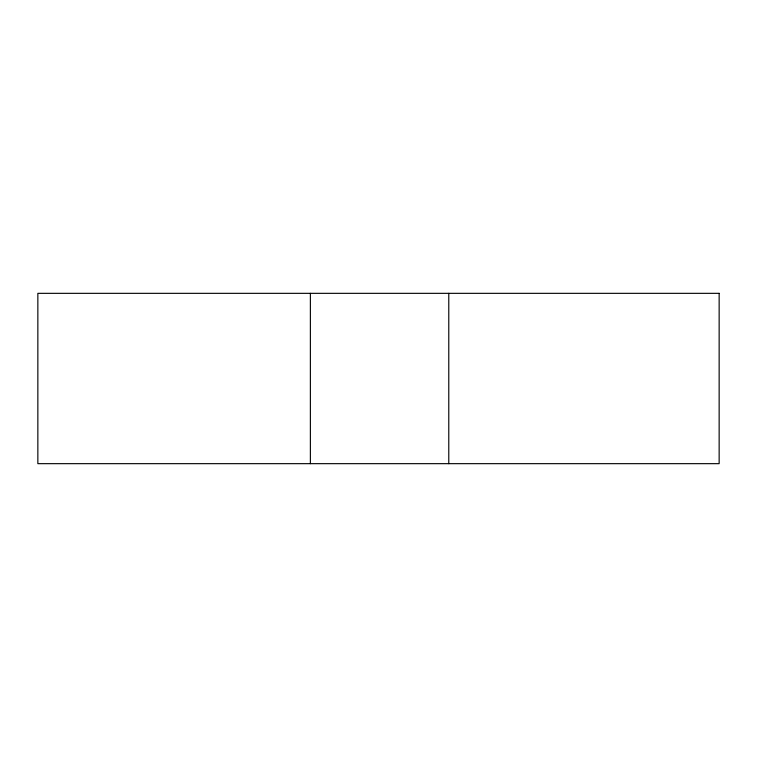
<?xml version="1.0" encoding="UTF-8"?>
<svg xmlns="http://www.w3.org/2000/svg" width="757" height="757" viewBox="0 0 757 757"><rect width="100%" height="100%" fill="white"/><g stroke="black" fill="none" stroke-linecap="round" stroke-linejoin="round"><path stroke-width="1.14" d="M448.778 293.338L448.778 463.663M310.379 293.338L310.379 463.663M719.15 293.338L37.85 293.338L37.85 463.663L719.15 463.663L719.15 293.338"/></g></svg>
